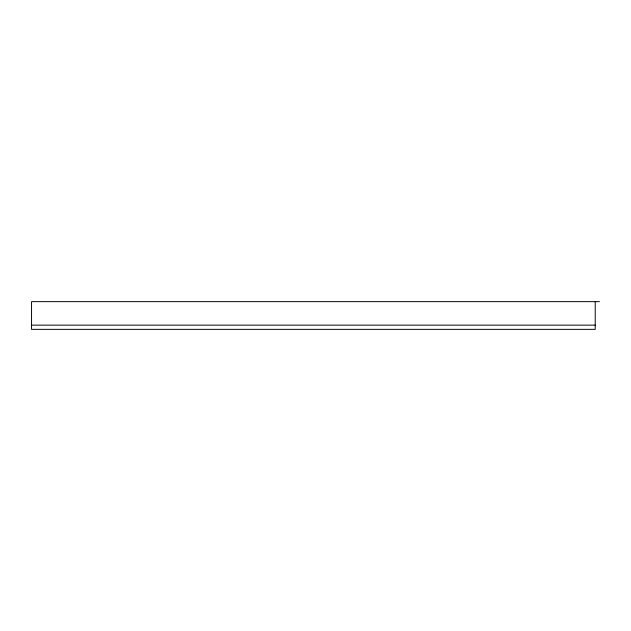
<?xml version="1.0" encoding="UTF-8"?>
<svg xmlns="http://www.w3.org/2000/svg" width="631" height="631" viewBox="0 0 631 631"><rect width="100%" height="100%" fill="white"/><g stroke="black" fill="none" stroke-linecap="round" stroke-linejoin="round"><path stroke-width="0.95" d="M599.45 301.642L31.55 301.642L31.55 329.358L595.222 329.358L595.222 301.642M31.55 325.131L595.222 325.131"/></g></svg>
